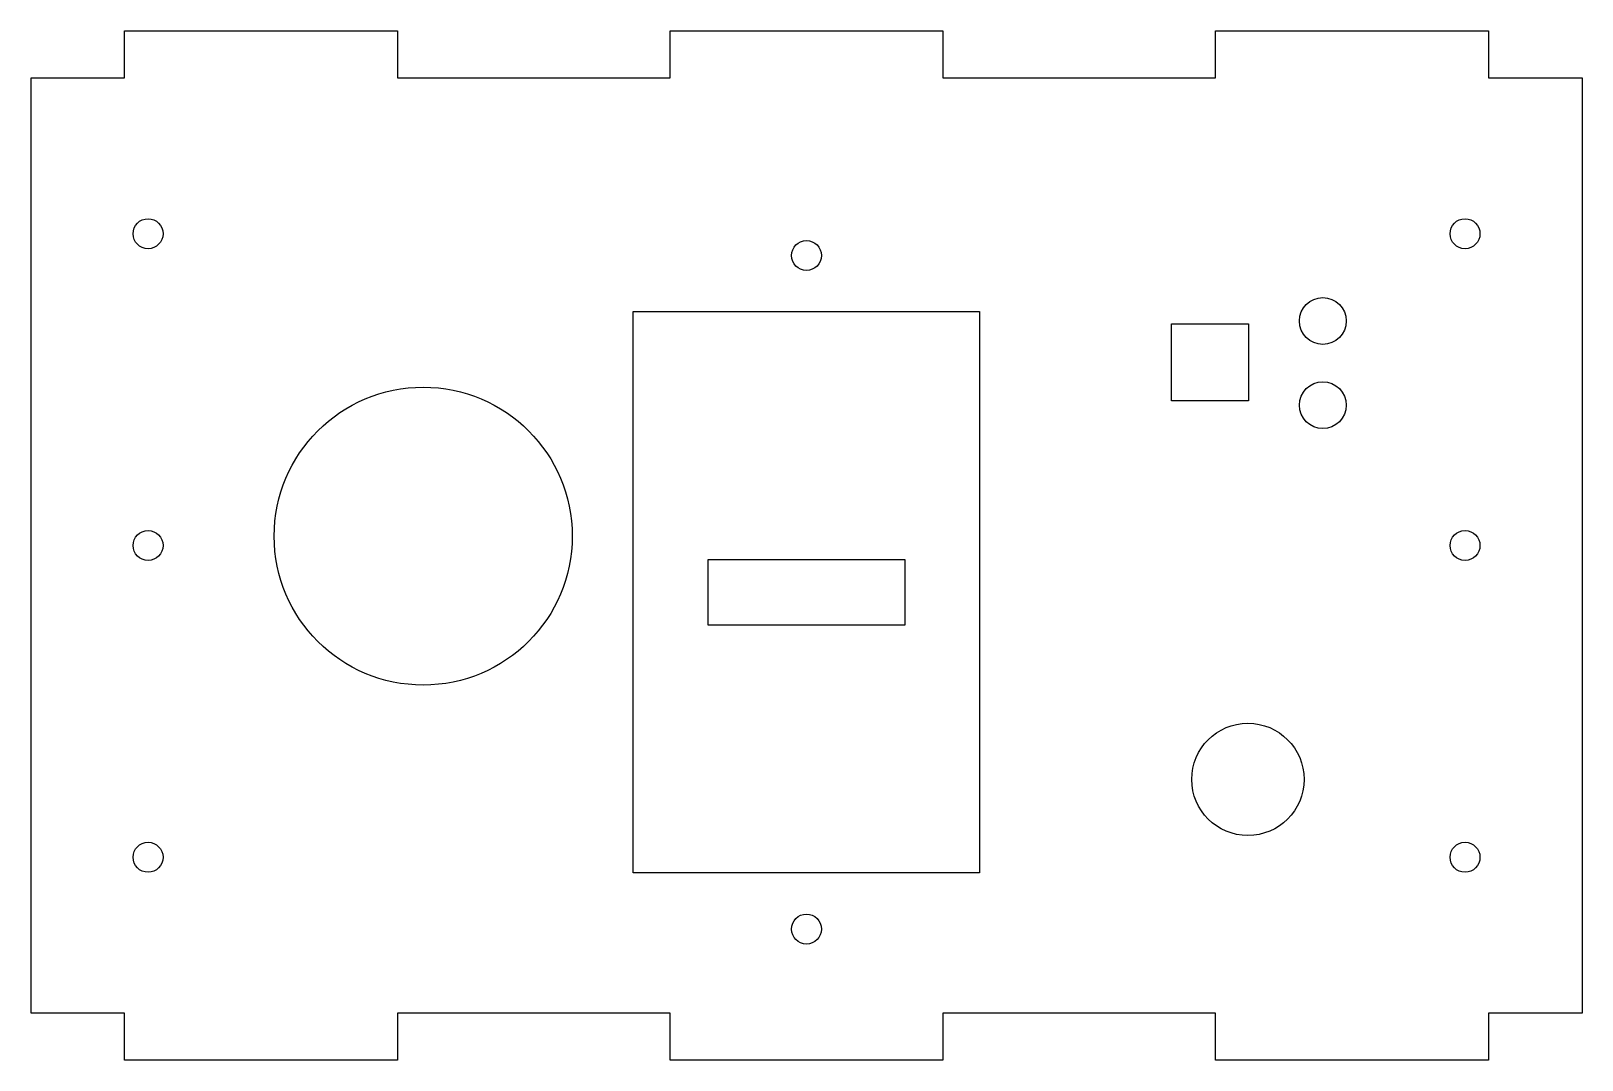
# Model space of a CAD drawing. Header units: millimetres. Extents: x 0 to 166, y 0 to 110.
import ezdxf

# ---------------------------------------------------------------- set-up
doc = ezdxf.new("R2010")
doc.units = ezdxf.units.MM
doc.layers.get('0').update_dxf_attribs({"linetype": 'CONTINUOUS'})

msp = doc.modelspace()

# ---------------------------------------------------------------- linework, layer by layer
for points in [[(0, 5), (0, 105), (10, 105), (10, 110), (39.14, 110), (39.14, 105), (68.27, 105), (68.27, 110), (97.41, 110), (97.41, 105), (126.55, 105), (126.55, 110), (155.69, 110), (155.69, 105), (165.69, 105), (165.69, 5), (155.69, 5), (155.69, 0), (126.55, 0), (126.55, 5), (97.41, 5), (97.41, 0), (68.27, 0), (68.27, 5), (39.14, 5), (39.14, 0), (10, 0), (10, 5)], [(101.34, 20), (64.34, 20), (64.34, 80), (101.34, 80)], [(130.05, 70.48), (121.85, 70.48), (121.85, 78.68), (130.05, 78.68)], [(93.34, 46.5), (72.34, 46.5), (72.34, 53.5), (93.34, 53.5)]]:
    msp.add_lwpolyline(points, close=True)
for centre, radius in [((12.5, 88.33), 1.6), ((153.19, 88.33), 1.6), ((82.84, 86), 1.6), ((138, 79), 2.5), ((41.9, 56), 15.92), ((138, 70), 2.5), ((12.5, 55), 1.6), ((153.19, 55), 1.6), ((130, 30), 6), ((12.5, 21.67), 1.6), ((153.19, 21.67), 1.6), ((82.84, 14), 1.6)]:
    msp.add_circle(centre, radius)

doc.saveas('drawing.dxf')
